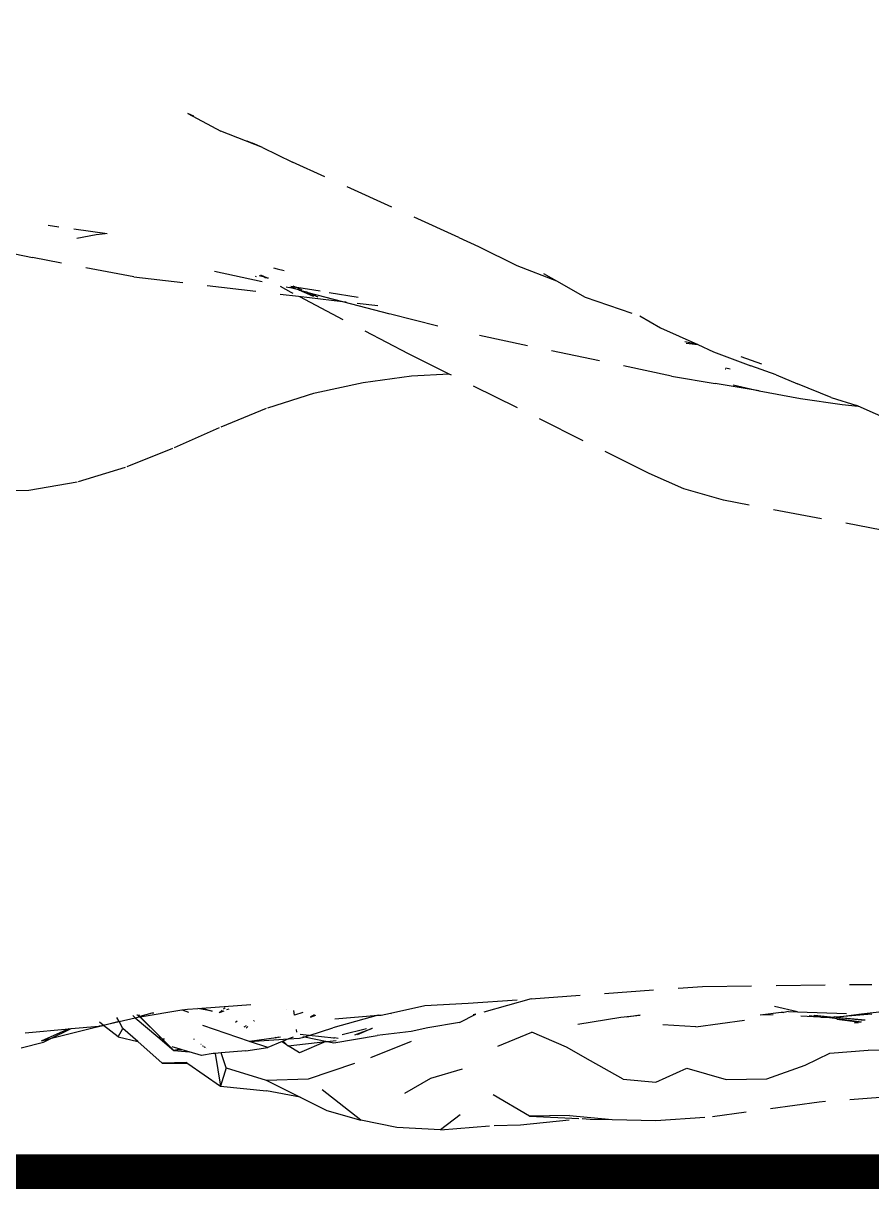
# Model space of a CAD drawing. Header units: millimetres. Extents: x 0 to 460473, y -68369 to 85219.
# Drawn here: x 229758.7 to 229866.7, y -31055.7 to -30908.2 of the extents above; entities that cross this region are included whole.
import ezdxf

# ---------------------------------------------------------------- set-up
doc = ezdxf.new("R2010")
doc.units = ezdxf.units.MM
doc.header["$LTSCALE"] = 50
doc.linetypes.add('HIDDEN2', pattern=[0.1875, 0.125, -0.0625])
doc.layers.add('fur', color=6, linetype='Continuous')
doc.layers.add('hid', color=8, linetype='HIDDEN2')

msp = doc.modelspace()

# ---------------------------------------------------------------- linework, layer by layer
at = {"layer": 'fur', "color": 40, "lineweight": 50, "true_color": 0xf8d731, "const_width": 20}
msp.add_lwpolyline([(227948.79534532, -29852.15140199), (229958.57693828, -29852.15140199), (229958.57693828, -31062.19639215), (227948.79534532, -31062.19639215)], close=True, dxfattribs=at)
at = {"layer": 'hid'}
for p, q in [((229780.44084168, -30920.00860638), (229779.67847092, -30919.65911168)), ((229779.67847092, -30919.65911168), (229783.84450411, -30921.92114724)), ((229789.1750269, -30924.01263127), (229783.84450411, -30921.92114724)), ((229787.18859701, -30923.16241525), (229787.88116367, -30923.41948372)), ((229789.1750269, -30924.01263127), (229787.88116367, -30923.41948372)), ((229789.1750269, -30924.01263127), (229792.9951127, -30925.85427493)), ((229814.18722362, -30935.430341), (229792.9951127, -30925.85427493)), ((229761.88990464, -30933.89845014), (229763.2352691, -30934.08531677)), ((229765.13875882, -30934.34970512), (229769.38205737, -30934.93908509)), ((229768.00824546, -30935.09568966), (229765.53863251, -30935.58607439)), ((229769.15396427, -30934.99617381), (229768.00824546, -30935.09568966)), ((229814.18722362, -30935.430341), (229816.69084292, -30936.57862941)), ((229816.69084292, -30936.57862941), (229821.55943595, -30938.9955359)), ((229757.6386271, -30937.54423834), (229759.8948125, -30938.00382402)), ((229772.80618257, -30940.47088797), (229759.8948125, -30938.00382402)), ((229783.04229276, -30939.73456172), (229792.54551439, -30941.80783564)), ((229790.55696386, -30939.30347166), (229791.02674533, -30939.43725603)), ((229791.02674533, -30939.43725603), (229791.93817295, -30939.67396546)), ((229821.55943595, -30938.9955359), (229826.6080924, -30940.98770617)), ((229824.94525445, -30940.04837852), (229826.6080924, -30940.98770617)), ((229772.80618257, -30940.47088797), (229793.73297084, -30942.92767317)), ((229788.22713757, -30940.38078306), (229788.35789861, -30940.41894565)), ((229789.40490675, -30940.5054443), (229788.76245818, -30940.34417204)), ((229789.40490675, -30940.5054443), (229788.96305913, -30940.25383949)), ((229789.82365633, -30940.61056196), (229788.96305913, -30940.25383949)), ((229789.51948305, -30940.57068839), (229789.40490675, -30940.5054443)), ((229789.82365633, -30940.61056196), (229789.51948305, -30940.57068839)), ((229789.93754704, -30940.6254917), (229789.82365633, -30940.61056196)), ((229826.6080924, -30940.98770617), (229830.26944486, -30943.05598325)), ((229792.81514006, -30942.44736055), (229791.46940463, -30941.68104772)), ((229793.75184813, -30942.11213107), (229792.54551439, -30941.80783564)), ((229792.79808661, -30941.69230201), (229793.33515367, -30941.94809327)), ((229793.52137131, -30941.81109365), (229792.79808661, -30941.69230201)), ((229793.08460998, -30942.58837761), (229792.81514006, -30942.44736055)), ((229793.01918891, -30941.5911636), (229793.52137131, -30941.81109365)), ((229793.37137863, -30941.95452763), (229793.33515367, -30941.94809327)), ((229796.50207169, -30942.30064124), (229793.52137131, -30941.81109365)), ((229793.52137131, -30941.81109365), (229794.17469042, -30942.0972138)), ((229807.76286715, -30950.26969802), (229793.73297084, -30942.92767317)), ((229793.73297084, -30942.92767317), (229799.33907267, -30943.58582424)), ((229793.82674076, -30942.14315416), (229793.75184813, -30942.11213107)), ((229795.5679136, -30942.90743943), (229793.82674076, -30942.14315416)), ((229793.82674076, -30942.14315416), (229794.82939254, -30942.38393964)), ((229794.82939254, -30942.38393964), (229794.95210242, -30942.43768025)), ((229794.95210242, -30942.43768025), (229796.21440058, -30942.99050189)), ((229794.95210242, -30942.43768025), (229799.33907267, -30943.58582424)), ((229795.71850644, -30942.92678802), (229795.5679136, -30942.90743943)), ((229801.36868983, -30943.09993029), (229797.64684152, -30942.48865722)), ((229830.26944486, -30943.05598325), (229837.22438731, -30945.43105059)), ((229799.33907267, -30943.58582424), (229805.44721926, -30945.18442906)), ((229799.33907267, -30943.58582424), (229799.81609639, -30943.64182637)), ((229801.2183176, -30943.80644582), (229803.86655268, -30944.11734612)), ((229805.44721926, -30945.18442906), (229814.22488456, -30947.4003012)), ((229837.22438731, -30945.43105059), (229839.86265281, -30946.93471096)), ((229841.24344285, -30953.09705755), (229814.22488456, -30947.4003012)), ((229839.86265281, -30946.93471096), (229844.59189202, -30949.08058048)), ((229844.59189202, -30949.08058048), (229842.92651491, -30948.73737376)), ((229843.1176263, -30948.91277421), (229844.59189202, -30949.08058048)), ((229812.95294045, -30952.84780698), (229807.76286715, -30950.26969802)), ((229844.59189202, -30949.08058048), (229846.60596078, -30949.99445448)), ((229846.60596078, -30949.99445448), (229851.35090594, -30951.81057444)), ((229850.06755447, -30950.60379233), (229852.68591962, -30951.54533853)), ((229854.58441426, -30952.92784507), (229851.35090594, -30951.81057444)), ((229808.12681181, -30953.10925266), (229801.97274758, -30953.95333373)), ((229812.95294045, -30952.84780698), (229808.12681181, -30953.10925266)), ((229838.41187342, -30965.49423782), (229812.95294045, -30952.84780698)), ((229841.24344285, -30953.09705755), (229846.79693174, -30954.02124063)), ((229848.15359754, -30952.21526778), (229848.06180629, -30952.19538541)), ((229848.18077013, -30952.04170539), (229848.71839804, -30952.16259957)), ((229854.58441426, -30952.92784507), (229857.28400377, -30954.09203368)), ((229801.97274758, -30953.95333373), (229795.77035737, -30955.27739943)), ((229852.41274448, -30954.9696191), (229846.79693174, -30954.02124063)), ((229849.08546933, -30954.21174336), (229852.41274448, -30954.9696191)), ((229861.57535124, -30955.83567646), (229857.28400377, -30954.09203368)), ((229795.77035737, -30955.27739943), (229789.62695818, -30957.24414366)), ((229852.41274448, -30954.9696191), (229857.65228111, -30955.95982351)), ((229857.65228111, -30955.95982351), (229862.95980739, -30956.72658634)), ((229861.57535124, -30955.83567646), (229864.85685226, -30956.86056081)), ((229789.62695818, -30957.24414366), (229783.63386947, -30959.70365873)), ((229862.95980739, -30956.72658634), (229865.02033159, -30956.93333965)), ((229865.02033159, -30956.93333965), (229864.85685226, -30956.86056081)), ((229869.41515914, -30958.88985904), (229865.02033159, -30956.93333965)), ((229783.63386947, -30959.70365873), (229777.70410447, -30962.31217998)), ((229777.70410447, -30962.31217998), (229771.69335178, -30964.72595266)), ((229771.69335178, -30964.72595266), (229765.55528512, -30966.61955267)), ((229765.55528512, -30966.61955267), (229759.43088305, -30967.66600053)), ((229842.82686875, -30967.47068728), (229838.41187342, -30965.49423782)), ((229759.43088305, -30967.66600053), (229753.56910771, -30967.80782108)), ((229847.84310599, -30968.91472273), (229842.82686875, -30967.47068728)), ((229869.57080214, -30972.99483647), (229847.84310599, -30968.91472273)), ((229823.37779377, -31032.36758587), (229845.17662559, -31030.80621134)), ((229845.17662559, -31030.80621134), (229866.75023626, -31030.5425331)), ((229781.46525476, -31033.56178468), (229790.70490841, -31032.9068145)), ((229809.83899893, -31033.22179248), (229815.3678249, -31032.94131209)), ((229815.3678249, -31032.94131209), (229823.37779377, -31032.36758587)), ((229823.37779377, -31032.36758587), (229816.35142353, -31034.34825991)), ((229772.66307262, -31034.51838093), (229772.97911701, -31034.78760894)), ((229773.267083, -31034.4466745), (229773.1897369, -31034.45585682)), ((229773.34470404, -31034.49319591), (229773.267083, -31034.4466745)), ((229773.34470404, -31034.49319591), (229773.29424497, -31034.44344991)), ((229773.47175792, -31034.61845432), (229773.34470404, -31034.49319591)), ((229773.36200175, -31034.43540601), (229773.52490149, -31034.60570445)), ((229775.08961216, -31034.23030894), (229773.55451625, -31034.61894481)), ((229773.60213013, -31034.66677562), (229778.88844797, -31033.77932177)), ((229775.34815405, -31034.19961557), (229775.08961216, -31034.23030894)), ((229778.88844797, -31033.77932177), (229778.9468968, -31033.80135802)), ((229778.9468968, -31033.80135802), (229779.61759431, -31033.69275956)), ((229778.9468968, -31033.80135802), (229779.73810936, -31034.09965917)), ((229779.61759431, -31033.69275956), (229780.95427862, -31033.59800618)), ((229780.95427862, -31033.59800618), (229781.46525476, -31033.56178468)), ((229782.76478243, -31033.94174215), (229780.95427862, -31033.59800618)), ((229781.46525476, -31033.56178468), (229782.76478243, -31033.94174215)), ((229783.64298222, -31034.18472517), (229784.03958726, -31033.82402799)), ((229784.23140016, -31033.94625174), (229783.64298222, -31034.18472517)), ((229784.22365006, -31033.65662988), (229784.42038934, -31033.477703)), ((229784.87550112, -31033.68521115), (229784.58619942, -31033.80245905)), ((229792.21802529, -31033.68386901), (229792.20667624, -31033.71167106)), ((229793.25597069, -31034.48088073), (229793.17936109, -31033.89198435)), ((229794.28795273, -31034.11467921), (229793.25597069, -31034.48088073)), ((229795.79531149, -31034.41747875), (229795.28721164, -31034.70218899)), ((229795.28721164, -31034.70218899), (229795.96919697, -31034.45240902)), ((229803.89491017, -31034.48160106), (229798.12744642, -31036.06484373)), ((229798.37740841, -31034.93617263), (229803.89491017, -31034.48160106)), ((229803.89491017, -31034.48160106), (229804.29417539, -31034.44870671)), ((229804.29417539, -31034.44870671), (229805.4534405, -31034.19219379)), ((229805.4534405, -31034.19219379), (229809.83899893, -31033.22179248)), ((229805.4534405, -31034.19219379), (229805.56931483, -31034.23347176)), ((229814.24432907, -31035.39214076), (229816.35142353, -31034.34825991)), ((229816.35142353, -31034.34825991), (229816.00839416, -31034.44495697)), ((229834.79520416, -31034.73293684), (229837.24383183, -31034.48095446)), ((229837.24383183, -31034.48095446), (229835.52566694, -31034.72255071)), ((229852.54750479, -31034.40820954), (229855.19476892, -31034.0669834)), ((229852.54750479, -31034.40820954), (229854.17600017, -31034.40201645)), ((229857.29093519, -31034.0290875), (229854.34123204, -31033.3560331)), ((229855.19476892, -31034.0669834), (229855.35146322, -31034.08219241)), ((229855.35146322, -31034.08219241), (229855.43161781, -31034.07287281)), ((229855.43161781, -31034.07287281), (229855.55680438, -31034.11313602)), ((229856.14662419, -31033.9897388), (229855.55680438, -31034.11313602)), ((229856.14662419, -31033.9897388), (229857.29093519, -31034.0290875)), ((229857.29093519, -31034.0290875), (229865.45057688, -31034.30966799)), ((229858.76525159, -31034.52215189), (229860.14585592, -31034.69815263)), ((229859.36731864, -31034.50948263), (229859.45471592, -31034.50764354)), ((229859.45471592, -31034.50764354), (229859.88530186, -31034.49858275)), ((229860.14585592, -31034.69815263), (229859.45471592, -31034.50764354)), ((229859.88530186, -31034.49858275), (229861.86816906, -31034.714715)), ((229859.88530186, -31034.49858275), (229861.34883315, -31034.77343401)), ((229862.17495869, -31034.70926551), (229865.45057688, -31034.30966799)), ((229866.74601247, -31034.35421332), (229862.17495869, -31034.70926551)), ((229865.45057688, -31034.30966799), (229868.0214852, -31034.01898675)), ((229865.45057688, -31034.30966799), (229866.74601247, -31034.35421332)), ((229764.82491239, -31036.16852239), (229768.33697628, -31035.85035873)), ((229768.83123446, -31035.80761172), (229767.72106993, -31036.09409169)), ((229768.33697628, -31035.85035873), (229768.87931852, -31035.72619745)), ((229768.83123446, -31035.80761172), (229768.33697628, -31035.85035873)), ((229768.87931852, -31035.72619745), (229768.40722973, -31035.35607026)), ((229768.94679279, -31035.77909865), (229768.83123446, -31035.80761172)), ((229768.87931852, -31035.72619745), (229770.90220052, -31035.2630884)), ((229768.94679279, -31035.77909865), (229768.87931852, -31035.72619745)), ((229770.90220052, -31035.2630884), (229768.94679279, -31035.77909865)), ((229770.79293617, -31037.22651253), (229768.94679279, -31035.77909865)), ((229770.90220052, -31035.2630884), (229770.63289205, -31034.75939829)), ((229770.90220052, -31035.2630884), (229772.97911701, -31034.78760894)), ((229771.37418112, -31036.14583807), (229770.90220052, -31035.2630884)), ((229772.97911701, -31034.78760894), (229773.2768918, -31034.71943779)), ((229772.97911701, -31034.78760894), (229775.84916733, -31037.23251211)), ((229773.50757339, -31034.65376366), (229773.2768918, -31034.71943779)), ((229773.2768918, -31034.71943779), (229773.5322491, -31034.67809067)), ((229773.52490149, -31034.60570445), (229773.47175792, -31034.61845432)), ((229773.50757339, -31034.65376366), (229773.47175792, -31034.61845432)), ((229773.55451625, -31034.61894481), (229773.50757339, -31034.65376366)), ((229773.5322491, -31034.67809067), (229773.50757339, -31034.65376366)), ((229773.52490149, -31034.60570445), (229773.55451625, -31034.61894481)), ((229773.5322491, -31034.67809067), (229773.60213013, -31034.66677562)), ((229776.26375966, -31037.3710006), (229773.5322491, -31034.67809067)), ((229773.60213013, -31034.66677562), (229773.55451625, -31034.61894481)), ((229776.26375966, -31037.3710006), (229773.60213013, -31034.66677562)), ((229787.49539644, -31037.80172231), (229780.52212344, -31035.41313929)), ((229785.95829683, -31035.24665093), (229785.73276358, -31035.42012147)), ((229786.83744819, -31035.97037526), (229787.11574539, -31035.78416506)), ((229787.31919164, -31035.91380161), (229787.10277244, -31036.10253576)), ((229788.0157788, -31035.18194772), (229788.0734892, -31035.14333337)), ((229788.15832401, -31035.18201378), (229788.11338181, -31035.22120683)), ((229814.24432907, -31035.39214076), (229810.20261031, -31036.08209253)), ((229829.29704019, -31035.59837634), (229834.79520416, -31034.73293684)), ((229844.33608673, -31035.95835118), (229840.13139275, -31035.70561885)), ((229844.33608673, -31035.95835118), (229851.45433768, -31034.97142017)), ((229857.69372227, -31034.5447), (229860.14585592, -31034.69815263)), ((229860.25236635, -31034.70481797), (229860.14585592, -31034.69815263)), ((229860.25236635, -31034.70481797), (229861.34883315, -31034.77343401)), ((229861.42203656, -31034.76774801), (229861.34883315, -31034.77343401)), ((229861.86816906, -31034.714715), (229861.42203656, -31034.76774801)), ((229861.42203656, -31034.76774801), (229865.41431506, -31035.29557731)), ((229861.86816906, -31034.714715), (229861.97335703, -31034.72492472)), ((229862.03239102, -31034.69614715), (229861.97335703, -31034.72492472)), ((229862.17495869, -31034.70926551), (229862.03239102, -31034.69614715)), ((229862.17495869, -31034.70926551), (229865.81769704, -31035.09806292)), ((229862.17495869, -31034.70926551), (229865.90986561, -31035.05293294)), ((229862.28379308, -31034.97069887), (229865.2940749, -31035.35445243)), ((229865.02598808, -31035.49929076), (229864.49794491, -31035.43785723)), ((229758.94107166, -31036.70154922), (229764.51005254, -31036.19704606)), ((229764.51005254, -31036.19704606), (229760.99275969, -31037.76422494)), ((229767.72106993, -31036.09409169), (229762.13607495, -31037.48042577)), ((229762.13607495, -31037.48042577), (229764.82491239, -31036.16852239)), ((229764.51005254, -31036.19704606), (229764.82491239, -31036.16852239)), ((229770.79293617, -31037.22651253), (229771.37418112, -31036.14583807)), ((229770.79293617, -31037.22651253), (229773.27679948, -31037.81837132)), ((229773.27679948, -31037.81837132), (229771.37418112, -31036.14583807)), ((229775.84916733, -31037.23251211), (229777.8941897, -31038.97839006)), ((229775.84916733, -31037.23251211), (229776.26375966, -31037.3710006)), ((229776.29594346, -31037.40272959), (229776.26375966, -31037.3710006)), ((229776.34384136, -31037.42097824), (229776.29594346, -31037.40272959)), ((229777.8941897, -31038.97839006), (229776.34384136, -31037.42097824)), ((229776.34384136, -31037.42097824), (229776.63685134, -31037.49562641)), ((229780.41658084, -31037.46358471), (229780.40860112, -31037.55802211)), ((229790.91888704, -31037.34501474), (229787.49539644, -31037.80172231)), ((229790.80356551, -31037.27063124), (229790.91888704, -31037.34501474)), ((229791.21826775, -31037.27013203), (229790.91888704, -31037.34501474)), ((229791.21826775, -31037.27013203), (229791.2518704, -31037.3005934)), ((229791.48259477, -31037.26981383), (229791.2518704, -31037.3005934)), ((229793.05615944, -31037.26791959), (229792.49276536, -31037.49770831)), ((229792.49276536, -31037.49770831), (229793.89342357, -31037.41249952)), ((229793.53666661, -31036.63858444), (229793.48917288, -31036.27350109)), ((229793.89342357, -31037.41249952), (229794.43500789, -31037.26625975)), ((229795.11465744, -31037.04512083), (229793.94438948, -31036.92346234)), ((229794.32407307, -31037.18874906), (229794.53809749, -31037.23271728)), ((229794.43500789, -31037.26625975), (229794.53809749, -31037.23271728)), ((229794.53809749, -31037.23271728), (229795.11465744, -31037.04512083)), ((229794.53809749, -31037.23271728), (229797.39360005, -31037.8193389)), ((229795.11465744, -31037.04512083), (229798.12744642, -31036.06484373)), ((229798.27266797, -31037.38417609), (229795.11465744, -31037.04512083)), ((229798.23143061, -31037.99145905), (229803.78625263, -31037.07652301)), ((229798.27266797, -31037.38417609), (229798.33641465, -31037.37350225)), ((229798.3033391, -31037.3874408), (229798.27266797, -31037.38417609)), ((229798.33641465, -31037.37350225), (229798.3033391, -31037.3874408)), ((229798.80129347, -31037.42837542), (229798.33641465, -31037.37350225)), ((229799.32359787, -31036.91228449), (229802.39913022, -31036.17358613)), ((229800.9430805, -31036.97188611), (229803.08770603, -31036.16551277)), ((229803.08770603, -31036.16551277), (229801.20950381, -31036.98169125)), ((229803.1712594, -31036.16453313), (229803.08770603, -31036.16551277)), ((229808.11692745, -31036.53506086), (229803.78625263, -31037.07652301)), ((229810.20261031, -31036.08209253), (229808.11692745, -31036.53506086)), ((229819.14391738, -31038.39643074), (229823.46659342, -31036.63705373)), ((229827.87625623, -31038.55541963), (229823.46659342, -31036.63705373)), ((229758.45781181, -31038.6086659), (229761.27005086, -31037.90296524)), ((229762.13607495, -31037.48042577), (229760.99275969, -31037.76422494)), ((229761.27005086, -31037.90296524), (229762.13607495, -31037.48042577)), ((229776.40841563, -31040.57127871), (229773.27679948, -31037.81837132)), ((229776.70274674, -31037.5577178), (229776.63685134, -31037.49562641)), ((229778.70455052, -31038.79498286), (229777.68755446, -31038.4856745)), ((229778.70455052, -31038.79498286), (229777.8941897, -31038.97839006)), ((229778.95067031, -31038.86983753), (229777.8941897, -31038.97839006)), ((229778.95067031, -31038.86983753), (229778.70455052, -31038.79498286)), ((229779.82088969, -31039.13450535), (229778.95067031, -31038.86983753)), ((229781.36277071, -31038.19335369), (229781.29842232, -31038.20791752)), ((229781.52964313, -31038.3767934), (229781.59809625, -31038.37485351)), ((229781.74446939, -31038.48774689), (229781.71382741, -31038.51131539)), ((229781.8531969, -31038.57160528), (229781.80338282, -31038.57672364)), ((229781.86196284, -31038.61950852), (229781.88776297, -31038.5982651)), ((229782.00744509, -31038.69057247), (229781.97720963, -31038.70368088)), ((229787.0387992, -31039.01888723), (229789.86270314, -31038.57041858)), ((229787.49539644, -31037.80172231), (229792.49276536, -31037.49770831)), ((229789.86270314, -31038.57041858), (229787.49539644, -31037.80172231)), ((229791.67360505, -31037.83181511), (229789.86270314, -31038.57041858)), ((229791.78689944, -31037.78560629), (229791.67360505, -31037.83181511)), ((229791.67360505, -31037.83181511), (229792.24304265, -31038.19910784)), ((229792.49276536, -31037.49770831), (229791.78689944, -31037.78560629)), ((229791.78689944, -31037.78560629), (229792.24304265, -31038.19910784)), ((229792.24304265, -31038.19910784), (229792.42431363, -31038.36343305)), ((229792.42431363, -31038.36343305), (229797.23805012, -31037.83637028)), ((229793.87675944, -31039.25287087), (229792.42431363, -31038.36343305)), ((229797.23805012, -31037.83637028), (229793.87675944, -31039.25287087)), ((229797.23805012, -31037.83637028), (229797.39360005, -31037.8193389)), ((229797.39360005, -31037.8193389), (229798.53173984, -31037.69472238)), ((229797.39360005, -31037.8193389), (229798.23143061, -31037.99145905)), ((229808.08726529, -31037.80397216), (229802.93771499, -31039.89782578)), ((229830.92612581, -31040.26904983), (229827.87625623, -31038.55541963)), ((229861.39382631, -31039.30086751), (229866.28341615, -31038.92589373)), ((229872.20984832, -31039.02413686), (229866.28341615, -31038.92589373)), ((229777.8941897, -31038.97839006), (229779.82088969, -31039.13450535)), ((229781.39365758, -31039.61284571), (229779.82088969, -31039.13450535)), ((229782.86776677, -31039.35411379), (229781.39365758, -31039.61284571)), ((229783.14046073, -31039.33219733), (229782.86776677, -31039.35411379)), ((229783.89778874, -31039.27133076), (229783.14046073, -31039.33219733)), ((229783.14046073, -31039.33219733), (229783.82228829, -31043.51332304)), ((229787.0387992, -31039.01888723), (229783.89778874, -31039.27133076)), ((229784.55384372, -31041.15623781), (229783.89778874, -31039.27133076)), ((229795.01025375, -31042.56613925), (229802.93771499, -31039.89782578)), ((229835.09915794, -31042.60513653), (229830.92612581, -31040.26904983)), ((229858.2599695, -31040.85100915), (229861.39382631, -31039.30086751)), ((229779.49527958, -31040.49028437), (229776.40841563, -31040.57127871)), ((229776.40841563, -31040.57127871), (229779.6531548, -31040.60058294)), ((229779.49527958, -31040.49028437), (229779.6531548, -31040.60058294)), ((229779.6531548, -31040.60058294), (229783.82228829, -31043.51332304)), ((229784.55384372, -31041.15623781), (229783.82228829, -31043.51332304)), ((229784.55384372, -31041.15623781), (229789.62807215, -31042.73112772)), ((229810.58088612, -31042.5038936), (229814.65326689, -31041.28072911)), ((229839.2388618, -31042.99585921), (229843.18592829, -31041.20873414)), ((229843.18592829, -31041.20873414), (229848.20349866, -31042.64938343)), ((229853.36304745, -31042.57288878), (229858.2599695, -31040.85100915)), ((229789.62807215, -31042.73112772), (229795.01025375, -31042.56613925)), ((229789.62807215, -31042.73112772), (229793.98489923, -31044.92009088)), ((229801.69790351, -31047.82327175), (229795.01025375, -31042.56613925)), ((229807.29405257, -31044.38251228), (229810.58088612, -31042.5038936)), ((229835.09915794, -31042.60513653), (229839.2388618, -31042.99585921)), ((229848.20349866, -31042.64938343), (229853.36304745, -31042.57288878)), ((229783.82228829, -31043.51332304), (229789.69306227, -31044.11253115)), ((229793.98489923, -31044.92009088), (229789.69306227, -31044.11253115)), ((229823.18330317, -31047.32230677), (229818.54000921, -31044.62474534)), ((229870.190822, -31044.77323496), (229860.03070025, -31045.52693227)), ((229793.98489923, -31044.92009088), (229797.36456243, -31046.61810599)), ((229860.03070025, -31045.52693227), (229846.47176199, -31047.40780079)), ((229797.36456243, -31046.61810599), (229801.69790351, -31047.82327175)), ((229814.32198393, -31047.16181799), (229811.83269577, -31049.0726844)), ((229822.00014974, -31048.4247297), (229829.87205501, -31047.64377403)), ((229828.27719527, -31047.2503118), (229823.18330317, -31047.32230677)), ((229823.18330317, -31047.32230677), (229829.87205501, -31047.64377403)), ((229828.27719527, -31047.2503118), (229833.6857062, -31047.76852557)), ((229829.87205501, -31047.64377403), (229830.87613342, -31047.69203092)), ((229830.87613342, -31047.69203092), (229833.6857062, -31047.76852557)), ((229833.6857062, -31047.76852557), (229839.24886028, -31047.87426818)), ((229839.24886028, -31047.87426818), (229846.47176199, -31047.40780079)), ((229806.26054306, -31048.77195543), (229801.69790351, -31047.82327175)), ((229811.83269577, -31049.0726844), (229806.26054306, -31048.77195543)), ((229811.83269577, -31049.0726844), (229818.65999097, -31048.51697325)), ((229818.65999097, -31048.51697325), (229822.00014974, -31048.4247297)), ((228735.99865146, -31052.95734411), (229943.18235069, -31052.95734411))]:
    msp.add_line(p, q, dxfattribs=at)

doc.saveas('drawing.dxf')
